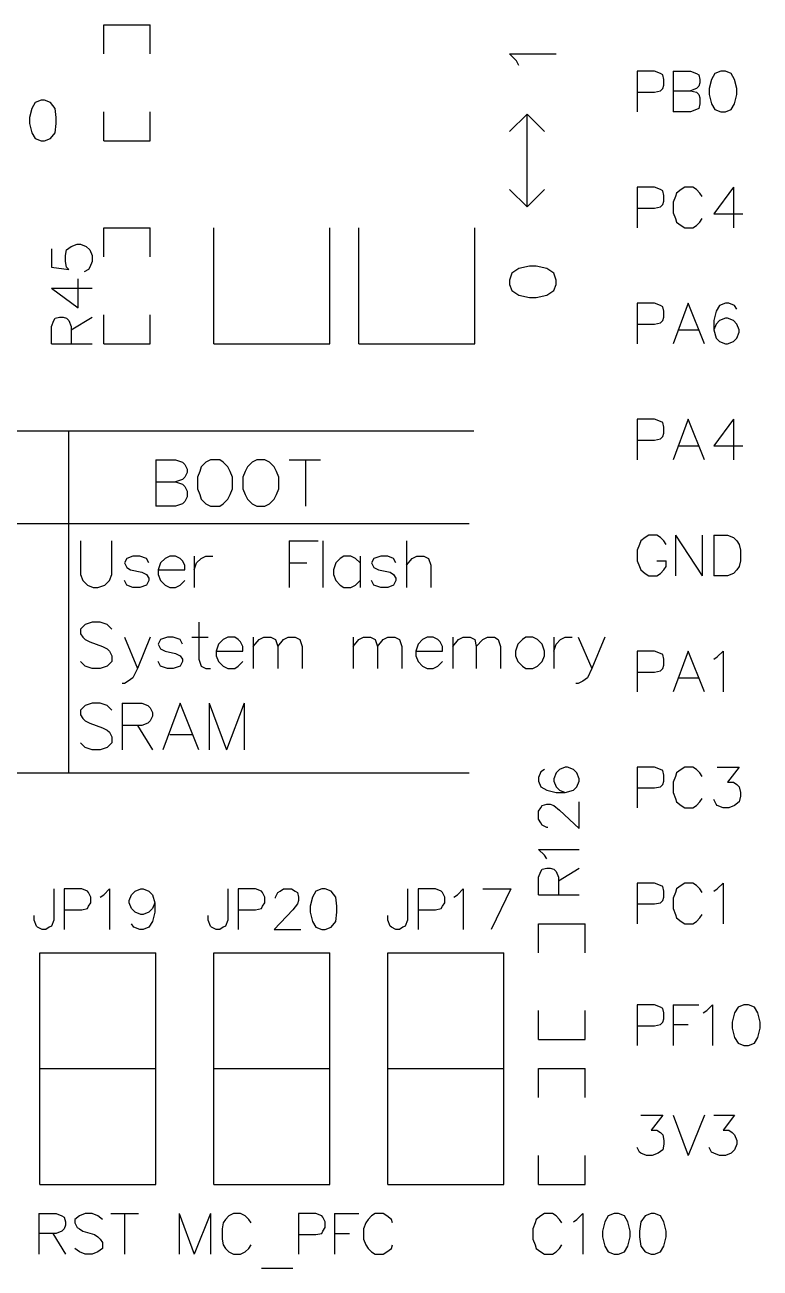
# Model space of a CAD drawing. Extents: x -0.24 to 4.91, y -0.23 to 6.58.
# Drawn here: x 2.637 to 3.271, y 2.328 to 3.4 of the extents above; entities that cross this region are included whole.
import ezdxf

# ---------------------------------------------------------------- set-up
doc = ezdxf.new("R2010")
doc.units = 0
doc.layers.add('mb672d', color=1, linetype='CONTINUOUS')

msp = doc.modelspace()

# ---------------------------------------------------------------- linework, layer by layer
at = {"layer": 'mb672d', "color": 5}
for points in [[(2.705, 3.375), (2.705, 3.4), (2.745, 3.4)], [(2.745, 3.375), (2.745, 3.4)], [(3.063, 3.365), (3.061, 3.369), (3.055, 3.375), (3.095, 3.375)], [(3.165, 3.342), (3.18, 3.342), (3.185, 3.343), (3.187, 3.345), (3.188, 3.348), (3.188, 3.353), (3.187, 3.357), (3.185, 3.358), (3.18, 3.36), (3.165, 3.36), (3.165, 3.325)], [(3.196, 3.36), (3.196, 3.325)], [(3.196, 3.36), (3.211, 3.36), (3.216, 3.358), (3.218, 3.357), (3.219, 3.353), (3.219, 3.35), (3.218, 3.347), (3.216, 3.345), (3.211, 3.343)], [(3.237, 3.36), (3.232, 3.358), (3.229, 3.353), (3.227, 3.345), (3.227, 3.34), (3.229, 3.332), (3.232, 3.327), (3.237, 3.325), (3.241, 3.325), (3.246, 3.327), (3.249, 3.332), (3.251, 3.34), (3.251, 3.345), (3.249, 3.353), (3.246, 3.358), (3.241, 3.36), (3.237, 3.36)], [(2.651, 3.335), (2.646, 3.333), (2.643, 3.328), (2.641, 3.32), (2.641, 3.315), (2.643, 3.307), (2.646, 3.302), (2.651, 3.3), (2.654, 3.3), (2.659, 3.302), (2.663, 3.307), (2.664, 3.315), (2.664, 3.32), (2.663, 3.328), (2.659, 3.333), (2.654, 3.335), (2.651, 3.335)], [(3.196, 3.343), (3.211, 3.343), (3.216, 3.342), (3.218, 3.34), (3.219, 3.337), (3.219, 3.332), (3.218, 3.328), (3.216, 3.327), (3.211, 3.325), (3.196, 3.325)], [(2.705, 3.3), (2.705, 3.325)], [(2.745, 3.3), (2.745, 3.325)], [(3.055, 3.308), (3.07, 3.323), (3.085, 3.308)], [(3.07, 3.243), (3.07, 3.323)], [(2.705, 3.3), (2.745, 3.3)], [(3.165, 3.242), (3.18, 3.242), (3.185, 3.243), (3.187, 3.245), (3.188, 3.248), (3.188, 3.253), (3.187, 3.257), (3.185, 3.258), (3.18, 3.26), (3.165, 3.26), (3.165, 3.225)], [(3.221, 3.252), (3.219, 3.255), (3.216, 3.258), (3.213, 3.26), (3.206, 3.26), (3.203, 3.258), (3.199, 3.255), (3.198, 3.252), (3.196, 3.247), (3.196, 3.238), (3.198, 3.233), (3.199, 3.23), (3.203, 3.227), (3.206, 3.225), (3.213, 3.225), (3.216, 3.227), (3.219, 3.23), (3.221, 3.233)], [(3.248, 3.26), (3.231, 3.237), (3.256, 3.237)], [(3.248, 3.26), (3.248, 3.225)], [(3.055, 3.258), (3.07, 3.243), (3.085, 3.258)], [(2.705, 3.2), (2.705, 3.225), (2.745, 3.225)], [(2.745, 3.2), (2.745, 3.225)], [(2.8, 3.125), (2.8, 3.225)], [(2.9, 3.125), (2.9, 3.225)], [(2.925, 3.125), (2.925, 3.225)], [(3.025, 3.125), (3.025, 3.225)], [(2.66, 3.207), (2.66, 3.191), (2.675, 3.189), (2.673, 3.191), (2.672, 3.196), (2.672, 3.201), (2.673, 3.206), (2.677, 3.209), (2.682, 3.211), (2.685, 3.211), (2.69, 3.209), (2.693, 3.206), (2.695, 3.201), (2.695, 3.196), (2.693, 3.191), (2.692, 3.189), (2.688, 3.187)], [(3.055, 3.176), (3.057, 3.171), (3.063, 3.167), (3.072, 3.165), (3.078, 3.165), (3.087, 3.167), (3.093, 3.171), (3.095, 3.176), (3.095, 3.18), (3.093, 3.186), (3.087, 3.19), (3.078, 3.192), (3.072, 3.192), (3.063, 3.19), (3.057, 3.186), (3.055, 3.18), (3.055, 3.176)], [(2.66, 3.173), (2.683, 3.156), (2.683, 3.181)], [(2.66, 3.173), (2.695, 3.173)], [(3.165, 3.142), (3.18, 3.142), (3.185, 3.143), (3.187, 3.145), (3.188, 3.148), (3.188, 3.153), (3.187, 3.157), (3.185, 3.158), (3.18, 3.16), (3.165, 3.16), (3.165, 3.125)], [(3.223, 3.125), (3.209, 3.16), (3.196, 3.125)], [(3.251, 3.155), (3.249, 3.158), (3.244, 3.16), (3.241, 3.16), (3.236, 3.158), (3.233, 3.153), (3.231, 3.145), (3.231, 3.137), (3.233, 3.13), (3.236, 3.127), (3.241, 3.125), (3.243, 3.125), (3.248, 3.127), (3.251, 3.13), (3.253, 3.135), (3.253, 3.137), (3.251, 3.142), (3.248, 3.145), (3.243, 3.147), (3.241, 3.147), (3.236, 3.145), (3.233, 3.142), (3.231, 3.137)], [(2.66, 3.125), (2.66, 3.14), (2.662, 3.145), (2.663, 3.147), (2.667, 3.148), (2.67, 3.148), (2.673, 3.147), (2.675, 3.145), (2.677, 3.14), (2.677, 3.125)], [(2.677, 3.137), (2.695, 3.148)], [(2.705, 3.125), (2.705, 3.15)], [(2.745, 3.125), (2.745, 3.15)], [(3.201, 3.137), (3.218, 3.137)], [(2.66, 3.125), (2.695, 3.125)], [(2.705, 3.125), (2.745, 3.125)], [(2.8, 3.125), (2.9, 3.125)], [(2.925, 3.125), (3.025, 3.125)], [(3.165, 3.042), (3.18, 3.042), (3.185, 3.043), (3.187, 3.045), (3.188, 3.048), (3.188, 3.053), (3.187, 3.057), (3.185, 3.058), (3.18, 3.06), (3.165, 3.06), (3.165, 3.025)], [(3.223, 3.025), (3.209, 3.06), (3.196, 3.025)], [(3.248, 3.06), (3.231, 3.037), (3.256, 3.037)], [(3.248, 3.06), (3.248, 3.025)], [(2.425, 3.05), (3.024, 3.05)], [(2.675, 2.755), (2.675, 3.049)], [(3.201, 3.037), (3.218, 3.037)], [(2.75, 3.025), (2.75, 2.985)], [(2.75, 3.025), (2.767, 3.025), (2.773, 3.023), (2.775, 3.021), (2.777, 3.017), (2.777, 3.014), (2.775, 3.01), (2.773, 3.008), (2.767, 3.006)], [(2.797, 3.025), (2.793, 3.023), (2.789, 3.019), (2.788, 3.015), (2.786, 3.01), (2.786, 3), (2.788, 2.995), (2.789, 2.991), (2.793, 2.987), (2.797, 2.985), (2.805, 2.985), (2.808, 2.987), (2.812, 2.991), (2.814, 2.995), (2.816, 3), (2.816, 3.01), (2.814, 3.015), (2.812, 3.019), (2.808, 3.023), (2.805, 3.025), (2.797, 3.025)], [(2.837, 3.025), (2.833, 3.023), (2.829, 3.019), (2.827, 3.015), (2.825, 3.01), (2.825, 3), (2.827, 2.995), (2.829, 2.991), (2.833, 2.987), (2.837, 2.985), (2.844, 2.985), (2.848, 2.987), (2.852, 2.991), (2.854, 2.995), (2.856, 3), (2.856, 3.01), (2.854, 3.015), (2.852, 3.019), (2.848, 3.023), (2.844, 3.025), (2.837, 3.025)], [(2.865, 3.025), (2.892, 3.025)], [(2.879, 3.025), (2.879, 2.985)], [(2.75, 3.006), (2.767, 3.006), (2.773, 3.004), (2.775, 3.002), (2.777, 2.998), (2.777, 2.993), (2.775, 2.989), (2.773, 2.987), (2.767, 2.985), (2.75, 2.985)], [(2.425, 2.97), (3.02, 2.97)], [(3.19, 2.952), (3.188, 2.955), (3.185, 2.958), (3.182, 2.96), (3.175, 2.96), (3.172, 2.958), (3.168, 2.955), (3.167, 2.952), (3.165, 2.947), (3.165, 2.938), (3.167, 2.933), (3.168, 2.93), (3.172, 2.927), (3.175, 2.925), (3.182, 2.925), (3.185, 2.927), (3.188, 2.93), (3.19, 2.933), (3.19, 2.938)], [(3.198, 2.96), (3.198, 2.925)], [(3.198, 2.96), (3.221, 2.925)], [(3.221, 2.96), (3.221, 2.925)], [(3.231, 2.96), (3.231, 2.925)], [(3.231, 2.96), (3.243, 2.96), (3.248, 2.958), (3.251, 2.955), (3.253, 2.952), (3.254, 2.947), (3.254, 2.938), (3.253, 2.933), (3.251, 2.93), (3.248, 2.927), (3.243, 2.925), (3.231, 2.925)], [(2.685, 2.955), (2.685, 2.926), (2.687, 2.921), (2.691, 2.917), (2.696, 2.915), (2.7, 2.915), (2.706, 2.917), (2.71, 2.921), (2.712, 2.926), (2.712, 2.955)], [(2.865, 2.955), (2.865, 2.915)], [(2.865, 2.955), (2.89, 2.955)], [(2.894, 2.955), (2.894, 2.915)], [(2.966, 2.955), (2.966, 2.915)], [(2.744, 2.936), (2.742, 2.94), (2.736, 2.942), (2.73, 2.942), (2.725, 2.94), (2.723, 2.936), (2.725, 2.932), (2.728, 2.93), (2.738, 2.928), (2.742, 2.926), (2.744, 2.923), (2.744, 2.921), (2.742, 2.917), (2.736, 2.915), (2.73, 2.915), (2.725, 2.917), (2.723, 2.921)], [(2.752, 2.93), (2.775, 2.93), (2.775, 2.934), (2.773, 2.938), (2.771, 2.94), (2.767, 2.942), (2.762, 2.942), (2.758, 2.94), (2.754, 2.936), (2.752, 2.93), (2.752, 2.926), (2.754, 2.921), (2.758, 2.917), (2.762, 2.915), (2.767, 2.915), (2.771, 2.917), (2.775, 2.921)], [(2.783, 2.942), (2.783, 2.915)], [(2.783, 2.93), (2.785, 2.936), (2.789, 2.94), (2.793, 2.942), (2.799, 2.942)], [(2.926, 2.936), (2.922, 2.94), (2.918, 2.942), (2.912, 2.942), (2.909, 2.94), (2.905, 2.936), (2.903, 2.93), (2.903, 2.926), (2.905, 2.921), (2.909, 2.917), (2.912, 2.915), (2.918, 2.915), (2.922, 2.917), (2.926, 2.921)], [(2.926, 2.942), (2.926, 2.915)], [(2.957, 2.936), (2.955, 2.94), (2.95, 2.942), (2.944, 2.942), (2.938, 2.94), (2.936, 2.936), (2.938, 2.932), (2.942, 2.93), (2.952, 2.928), (2.955, 2.926), (2.957, 2.923), (2.957, 2.921), (2.955, 2.917), (2.95, 2.915), (2.944, 2.915), (2.938, 2.917), (2.936, 2.921)], [(2.966, 2.934), (2.971, 2.94), (2.975, 2.942), (2.981, 2.942), (2.985, 2.94), (2.987, 2.934), (2.987, 2.915)], [(3.182, 2.938), (3.19, 2.938)], [(2.865, 2.936), (2.88, 2.936)], [(2.712, 2.879), (2.708, 2.883), (2.702, 2.885), (2.695, 2.885), (2.689, 2.883), (2.685, 2.879), (2.685, 2.875), (2.687, 2.872), (2.689, 2.87), (2.693, 2.868), (2.704, 2.864), (2.708, 2.862), (2.71, 2.86), (2.712, 2.856), (2.712, 2.851), (2.708, 2.847), (2.702, 2.845), (2.695, 2.845), (2.689, 2.847), (2.685, 2.851)], [(2.787, 2.885), (2.787, 2.853), (2.789, 2.847), (2.793, 2.845), (2.797, 2.845)], [(2.745, 2.872), (2.734, 2.845), (2.73, 2.837), (2.726, 2.834), (2.723, 2.832), (2.721, 2.832)], [(2.723, 2.872), (2.734, 2.845)], [(2.773, 2.866), (2.771, 2.87), (2.765, 2.872), (2.76, 2.872), (2.754, 2.87), (2.752, 2.866), (2.754, 2.862), (2.758, 2.86), (2.767, 2.858), (2.771, 2.856), (2.773, 2.853), (2.773, 2.851), (2.771, 2.847), (2.765, 2.845), (2.76, 2.845), (2.754, 2.847), (2.752, 2.851)], [(2.781, 2.872), (2.795, 2.872)], [(2.802, 2.86), (2.825, 2.86), (2.825, 2.864), (2.823, 2.868), (2.821, 2.87), (2.818, 2.872), (2.812, 2.872), (2.808, 2.87), (2.804, 2.866), (2.802, 2.86), (2.802, 2.856), (2.804, 2.851), (2.808, 2.847), (2.812, 2.845), (2.818, 2.845), (2.821, 2.847), (2.825, 2.851)], [(2.834, 2.872), (2.834, 2.845)], [(2.834, 2.864), (2.839, 2.87), (2.843, 2.872), (2.849, 2.872), (2.853, 2.87), (2.855, 2.864), (2.855, 2.845)], [(2.855, 2.864), (2.86, 2.87), (2.864, 2.872), (2.87, 2.872), (2.874, 2.87), (2.876, 2.864), (2.876, 2.845)], [(2.92, 2.872), (2.92, 2.845)], [(2.92, 2.864), (2.925, 2.87), (2.929, 2.872), (2.935, 2.872), (2.939, 2.87), (2.941, 2.864), (2.941, 2.845)], [(2.941, 2.864), (2.946, 2.87), (2.95, 2.872), (2.956, 2.872), (2.96, 2.87), (2.962, 2.864), (2.962, 2.845)], [(2.974, 2.86), (2.997, 2.86), (2.997, 2.864), (2.995, 2.868), (2.993, 2.87), (2.989, 2.872), (2.984, 2.872), (2.98, 2.87), (2.976, 2.866), (2.974, 2.86), (2.974, 2.856), (2.976, 2.851), (2.98, 2.847), (2.984, 2.845), (2.989, 2.845), (2.993, 2.847), (2.997, 2.851)], [(3.006, 2.872), (3.006, 2.845)], [(3.006, 2.864), (3.011, 2.87), (3.015, 2.872), (3.021, 2.872), (3.025, 2.87), (3.026, 2.864), (3.026, 2.845)], [(3.026, 2.864), (3.032, 2.87), (3.036, 2.872), (3.042, 2.872), (3.045, 2.87), (3.047, 2.864), (3.047, 2.845)], [(3.069, 2.872), (3.066, 2.87), (3.062, 2.866), (3.06, 2.86), (3.06, 2.856), (3.062, 2.851), (3.066, 2.847), (3.069, 2.845), (3.075, 2.845), (3.079, 2.847), (3.083, 2.851), (3.085, 2.856), (3.085, 2.86), (3.083, 2.866), (3.079, 2.87), (3.075, 2.872), (3.069, 2.872)], [(3.093, 2.872), (3.093, 2.845)], [(3.093, 2.86), (3.095, 2.866), (3.099, 2.87), (3.103, 2.872), (3.109, 2.872)], [(3.137, 2.872), (3.126, 2.845), (3.122, 2.837), (3.118, 2.834), (3.114, 2.832), (3.112, 2.832)], [(3.114, 2.872), (3.126, 2.845)], [(3.165, 2.842), (3.18, 2.842), (3.185, 2.843), (3.187, 2.845), (3.188, 2.848), (3.188, 2.853), (3.187, 2.857), (3.185, 2.858), (3.18, 2.86), (3.165, 2.86), (3.165, 2.825)], [(3.223, 2.825), (3.209, 2.86), (3.196, 2.825)], [(3.231, 2.853), (3.234, 2.855), (3.239, 2.86), (3.239, 2.825)], [(3.201, 2.837), (3.218, 2.837)], [(2.712, 2.809), (2.708, 2.813), (2.702, 2.815), (2.695, 2.815), (2.689, 2.813), (2.685, 2.809), (2.685, 2.805), (2.687, 2.802), (2.689, 2.8), (2.693, 2.798), (2.704, 2.794), (2.708, 2.792), (2.71, 2.79), (2.712, 2.786), (2.712, 2.781), (2.708, 2.777), (2.702, 2.775), (2.695, 2.775), (2.689, 2.777), (2.685, 2.781)], [(2.721, 2.815), (2.721, 2.775)], [(2.721, 2.815), (2.738, 2.815), (2.743, 2.813), (2.745, 2.811), (2.747, 2.807), (2.747, 2.804), (2.745, 2.8), (2.743, 2.798), (2.738, 2.796), (2.721, 2.796)], [(2.787, 2.775), (2.771, 2.815), (2.756, 2.775)], [(2.796, 2.815), (2.796, 2.775)], [(2.796, 2.815), (2.811, 2.775)], [(2.826, 2.815), (2.811, 2.775)], [(2.826, 2.815), (2.826, 2.775)], [(2.734, 2.796), (2.747, 2.775)], [(2.762, 2.788), (2.781, 2.788)], [(3.085, 2.758), (3.082, 2.756), (3.08, 2.751), (3.08, 2.748), (3.082, 2.743), (3.087, 2.74), (3.095, 2.738), (3.103, 2.738), (3.11, 2.74), (3.113, 2.743), (3.115, 2.748), (3.115, 2.75), (3.113, 2.755), (3.11, 2.758), (3.105, 2.76), (3.103, 2.76), (3.098, 2.758), (3.095, 2.755), (3.093, 2.75), (3.093, 2.748), (3.095, 2.743), (3.098, 2.74), (3.103, 2.738)], [(3.165, 2.742), (3.18, 2.742), (3.185, 2.743), (3.187, 2.745), (3.188, 2.748), (3.188, 2.753), (3.187, 2.757), (3.185, 2.758), (3.18, 2.76), (3.165, 2.76), (3.165, 2.725)], [(3.221, 2.752), (3.219, 2.755), (3.216, 2.758), (3.213, 2.76), (3.206, 2.76), (3.203, 2.758), (3.199, 2.755), (3.198, 2.752), (3.196, 2.747), (3.196, 2.738), (3.198, 2.733), (3.199, 2.73), (3.203, 2.727), (3.206, 2.725), (3.213, 2.725), (3.216, 2.727), (3.219, 2.73), (3.221, 2.733)], [(3.234, 2.76), (3.253, 2.76), (3.243, 2.747), (3.248, 2.747), (3.251, 2.745), (3.253, 2.743), (3.254, 2.738), (3.254, 2.735), (3.253, 2.73), (3.249, 2.727), (3.244, 2.725), (3.239, 2.725), (3.234, 2.727), (3.233, 2.728), (3.231, 2.732)], [(2.425, 2.755), (3.02, 2.755)], [(3.088, 2.708), (3.087, 2.708), (3.083, 2.71), (3.082, 2.712), (3.08, 2.715), (3.08, 2.722), (3.082, 2.725), (3.083, 2.727), (3.087, 2.728), (3.09, 2.728), (3.093, 2.727), (3.098, 2.723), (3.115, 2.707), (3.115, 2.73)], [(3.087, 2.681), (3.085, 2.684), (3.08, 2.689), (3.115, 2.689)], [(3.08, 2.65), (3.08, 2.665), (3.082, 2.67), (3.083, 2.672), (3.087, 2.673), (3.09, 2.673), (3.093, 2.672), (3.095, 2.67), (3.097, 2.665), (3.097, 2.65)], [(3.097, 2.662), (3.115, 2.673)], [(3.165, 2.642), (3.18, 2.642), (3.185, 2.643), (3.187, 2.645), (3.188, 2.648), (3.188, 2.653), (3.187, 2.657), (3.185, 2.658), (3.18, 2.66), (3.165, 2.66), (3.165, 2.625)], [(3.221, 2.652), (3.219, 2.655), (3.216, 2.658), (3.213, 2.66), (3.206, 2.66), (3.203, 2.658), (3.199, 2.655), (3.198, 2.652), (3.196, 2.647), (3.196, 2.638), (3.198, 2.633), (3.199, 2.63), (3.203, 2.627), (3.206, 2.625), (3.213, 2.625), (3.216, 2.627), (3.219, 2.63), (3.221, 2.633)], [(3.231, 2.653), (3.234, 2.655), (3.239, 2.66), (3.239, 2.625)], [(2.662, 2.655), (2.662, 2.628), (2.66, 2.623), (2.658, 2.622), (2.655, 2.62), (2.652, 2.62), (2.648, 2.622), (2.647, 2.623), (2.645, 2.628), (2.645, 2.632)], [(2.671, 2.637), (2.686, 2.637), (2.691, 2.638), (2.692, 2.64), (2.694, 2.643), (2.694, 2.648), (2.692, 2.652), (2.691, 2.653), (2.686, 2.655), (2.671, 2.655), (2.671, 2.62)], [(2.702, 2.648), (2.705, 2.65), (2.71, 2.655), (2.71, 2.62)], [(2.749, 2.643), (2.747, 2.638), (2.744, 2.635), (2.739, 2.633), (2.737, 2.633), (2.732, 2.635), (2.729, 2.638), (2.727, 2.643), (2.727, 2.645), (2.729, 2.65), (2.732, 2.653), (2.737, 2.655), (2.739, 2.655), (2.744, 2.653), (2.747, 2.65), (2.749, 2.643), (2.749, 2.635), (2.747, 2.627), (2.744, 2.622), (2.739, 2.62), (2.736, 2.62), (2.731, 2.622), (2.729, 2.625)], [(2.812, 2.655), (2.812, 2.628), (2.81, 2.623), (2.808, 2.622), (2.805, 2.62), (2.802, 2.62), (2.798, 2.622), (2.797, 2.623), (2.795, 2.628), (2.795, 2.632)], [(2.821, 2.637), (2.836, 2.637), (2.841, 2.638), (2.842, 2.64), (2.844, 2.643), (2.844, 2.648), (2.842, 2.652), (2.841, 2.653), (2.836, 2.655), (2.821, 2.655), (2.821, 2.62)], [(2.853, 2.647), (2.853, 2.648), (2.855, 2.652), (2.857, 2.653), (2.86, 2.655), (2.867, 2.655), (2.87, 2.653), (2.872, 2.652), (2.873, 2.648), (2.873, 2.645), (2.872, 2.642), (2.868, 2.637), (2.852, 2.62), (2.875, 2.62)], [(2.893, 2.655), (2.888, 2.653), (2.885, 2.648), (2.883, 2.64), (2.883, 2.635), (2.885, 2.627), (2.888, 2.622), (2.893, 2.62), (2.896, 2.62), (2.901, 2.622), (2.905, 2.627), (2.906, 2.635), (2.906, 2.64), (2.905, 2.648), (2.901, 2.653), (2.896, 2.655), (2.893, 2.655)], [(2.967, 2.655), (2.967, 2.628), (2.965, 2.623), (2.963, 2.622), (2.96, 2.62), (2.957, 2.62), (2.953, 2.622), (2.952, 2.623), (2.95, 2.628), (2.95, 2.632)], [(2.976, 2.637), (2.991, 2.637), (2.996, 2.638), (2.997, 2.64), (2.999, 2.643), (2.999, 2.648), (2.997, 2.652), (2.996, 2.653), (2.991, 2.655), (2.976, 2.655), (2.976, 2.62)], [(3.007, 2.648), (3.01, 2.65), (3.015, 2.655), (3.015, 2.62)], [(3.032, 2.655), (3.056, 2.655)], [(3.056, 2.655), (3.039, 2.62)], [(3.08, 2.65), (3.115, 2.65)], [(3.08, 2.6), (3.08, 2.625), (3.12, 2.625)], [(3.12, 2.6), (3.12, 2.625)], [(2.65, 2.4), (2.65, 2.6)], [(2.65, 2.4), (2.75, 2.4), (2.75, 2.6)], [(2.65, 2.6), (2.75, 2.6)], [(2.8, 2.4), (2.8, 2.6), (2.9, 2.6)], [(2.9, 2.4), (2.9, 2.6)], [(2.95, 2.6), (3.05, 2.6)], [(2.95, 2.4), (2.95, 2.6)], [(3.05, 2.4), (3.05, 2.6)], [(3.165, 2.537), (3.18, 2.537), (3.185, 2.538), (3.187, 2.54), (3.188, 2.543), (3.188, 2.548), (3.187, 2.552), (3.185, 2.553), (3.18, 2.555), (3.165, 2.555), (3.165, 2.52)], [(3.196, 2.555), (3.196, 2.52)], [(3.196, 2.555), (3.218, 2.555)], [(3.222, 2.548), (3.225, 2.55), (3.23, 2.555), (3.23, 2.52)], [(3.257, 2.555), (3.252, 2.553), (3.249, 2.548), (3.247, 2.54), (3.247, 2.535), (3.249, 2.527), (3.252, 2.522), (3.257, 2.52), (3.261, 2.52), (3.266, 2.522), (3.269, 2.527), (3.271, 2.535), (3.271, 2.54), (3.269, 2.548), (3.266, 2.553), (3.261, 2.555), (3.257, 2.555)], [(3.08, 2.525), (3.08, 2.55)], [(3.12, 2.525), (3.12, 2.55)], [(3.196, 2.538), (3.209, 2.538)], [(3.08, 2.525), (3.12, 2.525)], [(2.65, 2.5), (2.75, 2.5)], [(2.8, 2.5), (2.9, 2.5)], [(2.95, 2.5), (3.05, 2.5)], [(3.08, 2.5), (3.12, 2.5)], [(3.08, 2.475), (3.08, 2.5)], [(3.12, 2.475), (3.12, 2.5)], [(3.168, 2.46), (3.187, 2.46), (3.177, 2.447), (3.182, 2.447), (3.185, 2.445), (3.187, 2.443), (3.188, 2.438), (3.188, 2.435), (3.187, 2.43), (3.183, 2.427), (3.178, 2.425), (3.173, 2.425), (3.168, 2.427), (3.167, 2.428), (3.165, 2.432)], [(3.196, 2.46), (3.209, 2.425)], [(3.223, 2.46), (3.209, 2.425)], [(3.231, 2.46), (3.249, 2.46), (3.239, 2.447), (3.244, 2.447), (3.247, 2.445), (3.249, 2.443), (3.251, 2.438), (3.251, 2.435), (3.249, 2.43), (3.246, 2.427), (3.241, 2.425), (3.236, 2.425), (3.231, 2.427), (3.229, 2.428), (3.227, 2.432)], [(3.08, 2.4), (3.08, 2.425)], [(3.08, 2.4), (3.12, 2.4), (3.12, 2.425)], [(2.8, 2.4), (2.9, 2.4)], [(2.95, 2.4), (3.05, 2.4)], [(2.649, 2.375), (2.649, 2.34)], [(2.649, 2.375), (2.664, 2.375), (2.669, 2.373), (2.671, 2.372), (2.672, 2.368), (2.672, 2.365), (2.671, 2.362), (2.669, 2.36), (2.664, 2.358), (2.649, 2.358)], [(2.704, 2.37), (2.7, 2.373), (2.695, 2.375), (2.689, 2.375), (2.684, 2.373), (2.68, 2.37), (2.68, 2.367), (2.682, 2.363), (2.684, 2.362), (2.687, 2.36), (2.697, 2.357), (2.7, 2.355), (2.702, 2.353), (2.704, 2.35), (2.704, 2.345), (2.7, 2.342), (2.695, 2.34), (2.689, 2.34), (2.684, 2.342), (2.68, 2.345)], [(2.711, 2.375), (2.735, 2.375)], [(2.723, 2.375), (2.723, 2.34)], [(2.77, 2.375), (2.77, 2.34)], [(2.77, 2.375), (2.783, 2.34)], [(2.797, 2.375), (2.783, 2.34)], [(2.797, 2.375), (2.797, 2.34)], [(2.832, 2.367), (2.83, 2.37), (2.827, 2.373), (2.823, 2.375), (2.817, 2.375), (2.813, 2.373), (2.81, 2.37), (2.808, 2.367), (2.807, 2.362), (2.807, 2.353), (2.808, 2.348), (2.81, 2.345), (2.813, 2.342), (2.817, 2.34), (2.823, 2.34), (2.827, 2.342), (2.83, 2.345), (2.832, 2.348)], [(2.873, 2.357), (2.888, 2.357), (2.893, 2.358), (2.894, 2.36), (2.896, 2.363), (2.896, 2.368), (2.894, 2.372), (2.893, 2.373), (2.888, 2.375), (2.873, 2.375), (2.873, 2.34)], [(2.904, 2.375), (2.904, 2.34)], [(2.904, 2.375), (2.925, 2.375)], [(2.954, 2.367), (2.953, 2.37), (2.949, 2.373), (2.946, 2.375), (2.939, 2.375), (2.936, 2.373), (2.933, 2.37), (2.931, 2.367), (2.929, 2.362), (2.929, 2.353), (2.931, 2.348), (2.933, 2.345), (2.936, 2.342), (2.939, 2.34), (2.946, 2.34), (2.949, 2.342), (2.953, 2.345), (2.954, 2.348)], [(3.1, 2.367), (3.098, 2.37), (3.095, 2.373), (3.092, 2.375), (3.085, 2.375), (3.082, 2.373), (3.078, 2.37), (3.077, 2.367), (3.075, 2.362), (3.075, 2.353), (3.077, 2.348), (3.078, 2.345), (3.082, 2.342), (3.085, 2.34), (3.092, 2.34), (3.095, 2.342), (3.098, 2.345), (3.1, 2.348)], [(3.11, 2.368), (3.113, 2.37), (3.118, 2.375), (3.118, 2.34)], [(3.145, 2.375), (3.14, 2.373), (3.137, 2.368), (3.135, 2.36), (3.135, 2.355), (3.137, 2.347), (3.14, 2.342), (3.145, 2.34), (3.149, 2.34), (3.154, 2.342), (3.157, 2.347), (3.159, 2.355), (3.159, 2.36), (3.157, 2.368), (3.154, 2.373), (3.149, 2.375), (3.145, 2.375)], [(3.177, 2.375), (3.172, 2.373), (3.168, 2.368), (3.167, 2.36), (3.167, 2.355), (3.168, 2.347), (3.172, 2.342), (3.177, 2.34), (3.18, 2.34), (3.185, 2.342), (3.188, 2.347), (3.19, 2.355), (3.19, 2.36), (3.188, 2.368), (3.185, 2.373), (3.18, 2.375), (3.177, 2.375)], [(2.661, 2.358), (2.672, 2.34)], [(2.904, 2.358), (2.917, 2.358)], [(2.841, 2.328), (2.868, 2.328)]]:
    msp.add_lwpolyline(points, dxfattribs=at)

doc.saveas('drawing.dxf')
